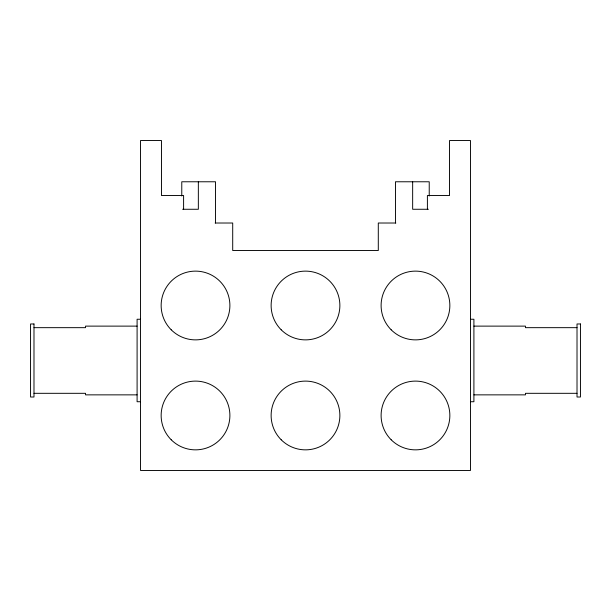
<?xml version="1.0" encoding="UTF-8"?>
<svg xmlns="http://www.w3.org/2000/svg" width="611" height="611" viewBox="0 0 611 611"><rect width="100%" height="100%" fill="white"/><g stroke="black" fill="none" stroke-linecap="round" stroke-linejoin="round"><path stroke-width="0.92" d="M182.613 209.268L198.346 209.268L198.346 181.773M428.387 209.268L412.654 209.268L412.654 181.773M215.171 223.015L232.707 223.015L232.707 250.51L378.293 250.51L378.293 223.015L395.829 223.015M140.53 319.248L137.093 319.248L137.093 401.733L140.53 401.733M470.47 319.248L473.907 319.248L473.907 401.733L470.47 401.733M137.093 326.121L85.54 326.121L85.54 327.664L33.987 327.664M473.907 326.121L525.46 326.121L525.46 327.664L577.013 327.664M33.987 393.316L85.54 393.316L85.54 394.859L137.093 394.859M577.013 393.316L525.46 393.316L525.46 394.859L473.907 394.859M429.228 195.994L429.228 181.773L395.47 181.773L395.47 223.015M427.402 209.268L427.402 195.52L449.536 195.52L449.536 140.53L470.47 140.53L470.47 470.47L140.53 470.47L140.53 140.53L161.464 140.53L161.464 195.52L183.598 195.52L183.598 209.268M215.53 223.015L215.53 181.773L181.773 181.773L181.773 195.994M33.987 323.975L30.55 323.975L30.55 397.005L33.987 397.005L33.987 323.975M580.45 323.975L577.013 323.975L577.013 397.005L580.45 397.005L580.45 323.975M171.217 439.783A34.369 34.369 0 0 0 228.72 424.378A34.369 34.369 0 0 0 186.622 382.28A34.369 34.369 0 0 0 171.217 439.783M171.217 329.803A34.369 34.369 0 0 0 228.72 314.398A34.369 34.369 0 0 0 186.622 272.3A34.369 34.369 0 0 0 171.217 329.803M281.197 329.803A34.369 34.369 0 0 0 338.7 314.398A34.369 34.369 0 0 0 296.602 272.3A34.369 34.369 0 0 0 281.197 329.803M281.197 439.783A34.369 34.369 0 0 0 338.7 424.378A34.369 34.369 0 0 0 296.602 382.28A34.369 34.369 0 0 0 281.197 439.783M391.177 439.783A34.369 34.369 0 0 0 448.68 424.378A34.369 34.369 0 0 0 406.582 382.28A34.369 34.369 0 0 0 391.177 439.783M391.177 329.803A34.369 34.369 0 0 0 448.68 314.398A34.369 34.369 0 0 0 406.582 272.3A34.369 34.369 0 0 0 391.177 329.803"/></g></svg>
